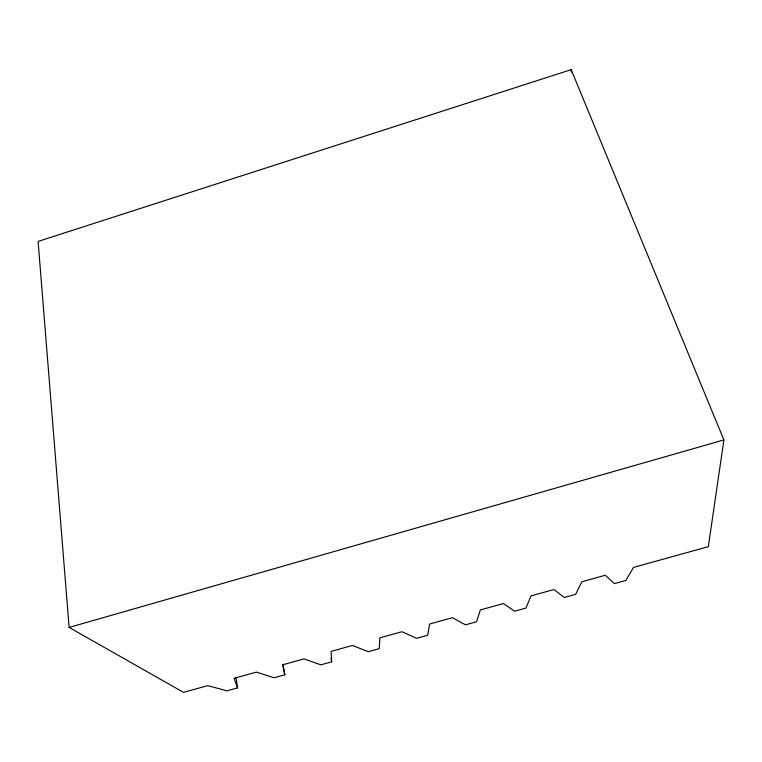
<?xml version="1.0" encoding="UTF-8"?>
<svg xmlns="http://www.w3.org/2000/svg" width="762" height="762" viewBox="0 0 762 762"><rect width="100%" height="100%" fill="white"/><g stroke="black" fill="none" stroke-linecap="round" stroke-linejoin="round"><path stroke-width="1.14" d="M723.9 439.922L708.327 546.659L633.517 567.423L625.812 580.463L614.372 583.625L605.285 575.262L581.863 581.768L575.643 594.341L564.309 597.475L553.879 589.54L531.038 595.874L525.913 608.105L514.664 611.21L503.444 603.542L480.279 609.971L476.602 621.744L465.458 624.83L452.418 617.706L429.606 624.03L427.72 635.27L416.671 638.327L401.869 631.736L379.876 637.842L379.247 648.672L368.294 651.71L352.415 645.462L331.051 651.396L331.699 661.826L320.84 664.835L303.99 658.901L282.645 664.835L284.836 674.799L274.053 677.78L256.451 672.103L234.048 678.323L237.573 687.876L226.885 690.829L207.721 685.629L183.499 692.353L69.123 627.421L38.1 241.411L571.167 69.647L723.9 439.922L69.123 627.421M331.013 658.339L331.699 661.826M282.997 664.293L284.836 674.799M235.953 677.294L237.573 687.876M571.167 69.647L571.376 72.019"/></g></svg>
